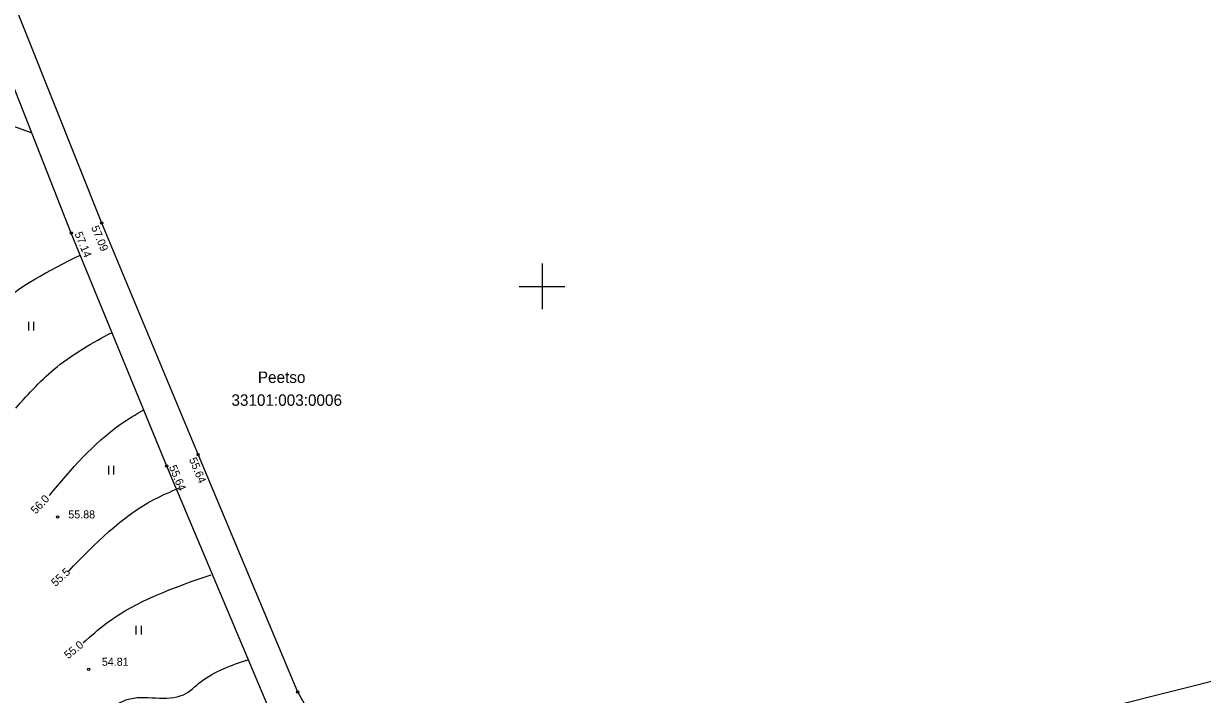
# Model space of a CAD drawing. Extents: x 640903 to 641355, y 6457484 to 6458007.
# Drawn here: x 641054.7 to 641157.7, y 6457664.3 to 6457723 of the extents above; entities that cross this region are included whole.
import ezdxf

# ---------------------------------------------------------------- set-up
doc = ezdxf.new("R2010")
doc.units = 0
for name, color, linetype in [('HALJASTUS', 7, 'Continuous'), ('HORISONTAAL', 7, 'Continuous'), ('KORGUS', 7, 'Continuous'), ('PIIR', 7, 'Continuous'), ('TEE', 7, 'Continuous'), ('VORK', 7, 'Continuous')]:
    doc.layers.add(name, color=color, linetype=linetype)

msp = doc.modelspace()

# ---------------------------------------------------------------- linework, layer by layer
at = {"layer": 'HALJASTUS'}
for p, q in [((641055.09, 6457696.9), (641055.09, 6457696.14)), ((641055.54, 6457696.9), (641055.54, 6457696.14)), ((641062.08, 6457684.32), (641062.08, 6457683.56)), ((641062.54, 6457684.32), (641062.54, 6457683.56)), ((641064.49, 6457670.33), (641064.49, 6457669.57)), ((641064.94, 6457670.33), (641064.94, 6457669.57))]:
    msp.add_line(p, q, dxfattribs=at)
at = {"layer": 'HORISONTAAL'}
for points in [[(641040.69, 6457722.76), (641042.67, 6457720.33), (641055.39, 6457713.42)], [(641051.04, 6457696.98), (641052.06, 6457698), (641059.62, 6457702.74)], [(641053.98, 6457689.35), (641057.6, 6457692.98), (641062.4, 6457695.98)], [(641056.92, 6457681.72), (641063.15, 6457687.95), (641065.17, 6457689.22)], [(641058.61, 6457675.12), (641066.06, 6457681.36), (641068.29, 6457682.39)], [(641059.89, 6457668.86), (641061.92, 6457670.56), (641071.06, 6457674.8)], [(641059.6, 6457662.85), (641062.14, 6457663.17), (641063.7, 6457663.88), (641068.64, 6457664.31), (641070.19, 6457665.46), (641074.26, 6457667.37)]]:
    msp.add_spline(points, degree=3, dxfattribs=at)
at = {"layer": 'KORGUS'}
for centre in [(641061.49, 6457705.55), (641058.84, 6457704.66), (641069.93, 6457685.28), (641067.19, 6457684.3), (641057.64, 6457679.84), (641060.37, 6457666.52), (641078.64, 6457664.54)]:
    msp.add_circle(centre, 0.1, dxfattribs=at)
at = {"layer": 'PIIR'}
msp.add_line((641345.72, 6457712.34), (641113.04, 6457654.07), dxfattribs=at)
at = {"layer": 'TEE'}
msp.add_line((641078.65, 6457664.52), (641089.45, 6457645.27), dxfattribs=at)
for points in [[(640968.41, 6457961.34), (640973.57, 6457946.96), (640980.81, 6457926.86), (640988.55, 6457906.53), (640995.48, 6457886.81), (641002.48, 6457867.6), (641009.34, 6457848.3), (641016.28, 6457829.13), (641023.16, 6457810), (641030.3, 6457788.8), (641037.7, 6457768.73), (641045.25, 6457748.08), (641052.84, 6457727.2), (641061.49, 6457705.55), (641069.93, 6457685.28), (641078.63, 6457664.57)], [(641076.5, 6457662.23), (641067.19, 6457684.3), (641058.84, 6457704.66), (641050.36, 6457726.2), (641042.63, 6457747.3), (641035.26, 6457767.58), (641027.75, 6457787.97), (641020.34, 6457809.07), (641013.61, 6457828.2), (641006.65, 6457847.49), (640999.68, 6457866.8), (640992.83, 6457885.88), (640985.8, 6457905.71), (640978.32, 6457925.85), (640970.8, 6457945.99), (640965.55, 6457960.34)]]:
    msp.add_lwpolyline(points, dxfattribs=at)
msp.add_arc((641079.09, 6457664.76), 0.5, 202.7685, 209.2949, dxfattribs=at)
at = {"layer": 'VORK'}
for p, q in [((641100, 6457702), (641100, 6457698)), ((641098, 6457700), (641102, 6457700))]:
    msp.add_line(p, q, dxfattribs=at)

# ---------------------------------------------------------------- texts
at = {"layer": 'HORISONTAAL'}
for s, rotation, p in [('56.0', 46.7993, (641055.73, 6457680.05)), ('55.5', 42.111, (641057.46, 6457673.72)), ('55.0', 39.6513, (641058.57, 6457667.39))]:
    msp.add_text(s, height=0.7, rotation=rotation, dxfattribs=at).set_placement(p)
at = {"layer": 'KORGUS'}
for s, rotation, p in [('57.09', 292.6112, (641060.56, 6457705.15)), ('57.14', 292.3015, (641059.11, 6457704.61)), ('55.64', 292.875, (641067.36, 6457684.21)), ('55.64', 292.7685, (641069.11, 6457684.88))]:
    msp.add_text(s, height=0.7, rotation=rotation, dxfattribs=at).set_placement(p)
for s, p in [('55.88', (641058.58, 6457679.72)), ('54.81', (641061.51, 6457666.84))]:
    msp.add_text(s, height=0.7, dxfattribs=at).set_placement(p)
at = {"layer": 'PIIR'}
for s, p in [('Peetso', (641075.15, 6457691.56)), ('33101:003:0006', (641072.84, 6457689.56))]:
    msp.add_text(s, height=1, dxfattribs=at).set_placement(p)

doc.saveas('drawing.dxf')
